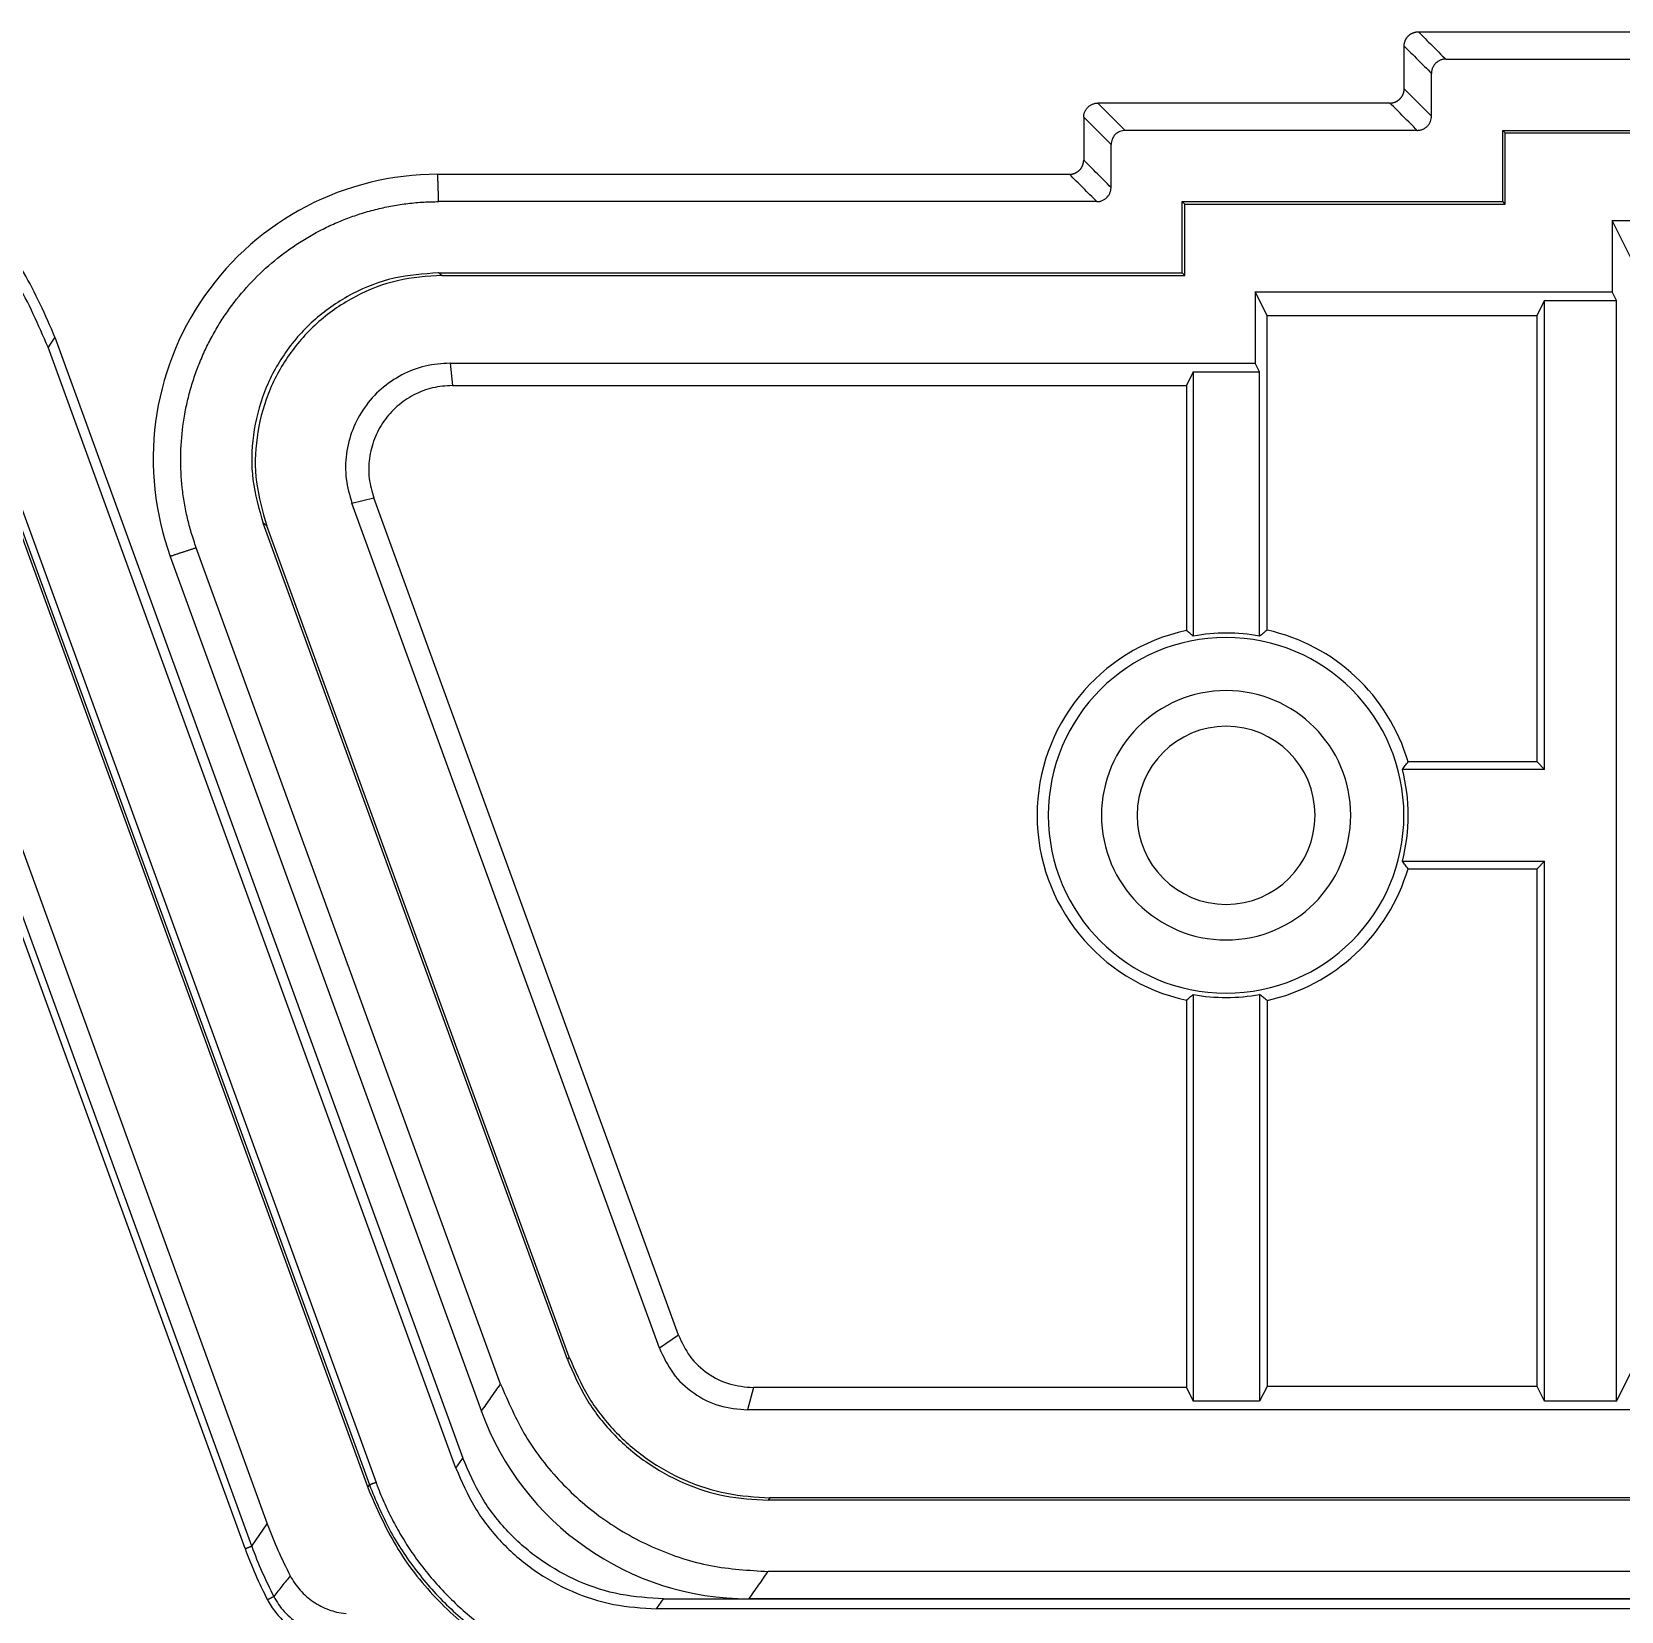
# Model space of a CAD drawing. Header units: inches. Extents: x 125 to 991, y -92 to 487.
# Drawn here: x 712.83 to 735.15, y 116.89 to 139.07 of the extents above; entities that cross this region are included whole.
import ezdxf

# ---------------------------------------------------------------- set-up
doc = ezdxf.new("R2010")
doc.units = ezdxf.units.IN

msp = doc.modelspace()

# ---------------------------------------------------------------- linework, layer by layer
at = {"color": 7, "linetype": 'Continuous'}
for p, q in [((732.3004058643605, 139.0683908087462), (917.4004515465299, 139.0683908087462)), ((732.1004210855613, 138.2681778706144), (732.1004210855613, 138.8684517237243)), ((732.6844020530134, 138.6843793803254), (917.0164401181091, 138.6843793803254)), ((732.484432513982, 137.8841968962028), (732.484432513982, 138.4844098412942)), ((731.900436306762, 138.0682387855923), (727.8004211041286, 138.0682387855923)), ((727.6004210855613, 137.8682692465611), (727.6004210855613, 137.2680258474605)), ((732.2844629749511, 137.6842273571716), (728.1844020530134, 137.6842273571716)), ((733.484432513982, 136.6843793803254), (733.484432513982, 137.6843793803254)), ((733.484432513982, 137.6843793803254), (733.5193426438386, 137.6494692504691)), ((733.484432513982, 137.6843793803254), (916.2164096571405, 137.6843793803254)), ((733.5193426438386, 136.6494692504691), (733.5193426438386, 137.6494692504691)), ((733.5193426438386, 137.6494692504691), (916.1814995272841, 137.6494692504691)), ((727.984432513982, 136.884044873049), (727.984432513982, 137.4842578181402)), ((718.5311191231765, 137.0680867624384), (727.400436306762, 137.0680867624384)), ((727.7844629749509, 136.6840753340177), (718.5426648100615, 136.6840753340177)), ((728.984432513982, 136.6843793803254), (729.0193426438386, 136.6494692504691)), ((728.984432513982, 135.6840753340177), (728.984432513982, 136.6843793803254)), ((728.984432513982, 136.6843793803254), (733.484432513982, 136.6843793803254)), ((729.0193426438386, 135.6491652041612), (729.0193426438386, 136.6494692504691)), ((729.0193426438386, 136.6494692504691), (733.5193426438386, 136.6494692504691)), ((733.5193426438386, 136.6494692504691), (733.484432513982, 136.6843793803254)), ((735.0223508823899, 136.4170351231788), (914.949065399994, 136.4170351231788)), ((735.0223508823899, 136.4170351231788), (735.0223508823899, 135.4168831000249)), ((735.2928837839036, 135.8759281104041), (735.0223508823899, 136.4170351231788)), ((718.5388781182046, 135.6840753340177), (728.984432513982, 135.6840753340177)), ((718.5887349505742, 135.6491652041612), (729.0193426438386, 135.6491652041612)), ((729.0193426438386, 135.6491652041612), (728.984432513982, 135.6840753340177)), ((730.0100599482548, 135.4168831000249), (735.0223508823899, 135.4168831000249)), ((730.0100599482548, 135.4168831000249), (730.0100599482548, 134.4167310768711)), ((730.1758704362792, 135.0852368663888), (730.0100599482548, 135.4168831000249)), ((733.9674344331856, 135.0852368663888), (734.0721568466747, 135.2946976455274)), ((734.0721568466747, 128.7136683952571), (734.0721568466747, 135.2946976455274)), ((734.0721568466747, 135.2946976455274), (735.0834389569252, 135.2946976455274)), ((735.0834389569252, 135.2946976455274), (735.0223508823899, 135.4168831000249)), ((735.0834389569252, 119.8419319488111), (735.0834389569252, 135.2946976455274)), ((730.1758704362792, 130.6681977512729), (730.1758704362792, 135.0852368663888)), ((730.1758704362792, 135.0852368663888), (733.9674344331856, 135.0852368663888)), ((733.9674344331856, 128.8183908087462), (733.9674344331856, 135.0852368663888)), ((718.7842979012314, 118.9023892105668), (713.0565118443467, 134.6393520653253)), ((713.1542891886877, 134.778992584751), (718.8820752455724, 119.0420297299924)), ((711.8178179941381, 134.3700854549213), (717.5456040510228, 118.6331226001627)), ((718.7022873890296, 134.4167310768711), (730.0100599482548, 134.4167310768711)), ((730.0711480227901, 134.2945456223735), (730.0100599482548, 134.4167310768711)), ((729.1384223454702, 134.2945456223735), (729.0424267997719, 134.1025399081631)), ((729.1384223454702, 134.2945456223735), (729.1384223454702, 130.5843333241165)), ((729.1384223454702, 134.2945456223735), (730.0711480227901, 134.2945456223735)), ((730.0711480227901, 130.5827149181364), (730.0711480227901, 134.2945456223735)), ((718.7366760696455, 134.1025399081631), (729.0424267997719, 134.1025399081631)), ((729.0424267997719, 134.1025399081631), (729.0424267997723, 130.6630742230565)), ((710.4083337750665, 133.8569049196541), (716.1361198319512, 118.1199420648956)), ((721.6413412127433, 120.5867929739895), (717.3240617341226, 132.4484208549748)), ((721.9086075932435, 120.7711181501468), (717.6310664783466, 132.5235657741145)), ((720.3511704971952, 120.4260411666324), (716.0772584254582, 132.1685180764646)), ((720.3756148332807, 120.4609512964889), (716.1271152578279, 132.1336079466084)), ((714.7740593664962, 131.7024493597247), (719.1426266542085, 119.6999093813668)), ((719.4115143511476, 120.0839208097876), (715.1388609295641, 131.8229396067439)), ((733.9674344331856, 128.8183908087462), (732.1553453689282, 128.818390808742)), ((733.9674344331856, 128.8183908087462), (734.0721568466747, 128.7136683952571)), ((734.0721568466747, 128.7136683952571), (732.0757041830757, 128.7136683952571)), ((732.0757041830757, 127.4231132222354), (734.0721568466747, 127.4231132222354)), ((732.1553453689285, 127.3183908087505), (733.9674344331856, 127.3183908087462)), ((733.9674344331856, 127.3183908087462), (734.0721568466747, 127.4231132222354)), ((733.9674344331856, 120.0513927279497), (733.9674344331856, 127.3183908087462)), ((734.0721568466747, 119.8419319488111), (734.0721568466747, 127.4231132222354)), ((729.0424267997719, 125.4737073944394), (729.0424267997719, 120.0339376630216)), ((729.1384223454702, 125.5524482933759), (729.1384223454702, 119.8419319488111)), ((730.0711480227901, 125.5540666993558), (730.0711480227901, 119.8419319488111)), ((730.1758704362778, 125.4685838662131), (730.1758704362792, 120.0513927279497)), ((735.0834389569252, 119.8419319488111), (735.2928837839036, 120.2608535070883)), ((729.0424267997719, 120.0339376630216), (722.9614104365405, 120.0339376630216)), ((729.0424267997719, 120.0339376630216), (729.1384223454702, 119.8419319488111)), ((730.1758704362792, 120.0513927279497), (730.0711480227901, 119.8419319488111)), ((733.9674344331856, 120.0513927279497), (730.1758704362792, 120.0513927279497)), ((734.0721568466747, 119.8419319488111), (733.9674344331856, 120.0513927279497)), ((777.0798881840478, 119.7197464943137), (722.8796119144454, 119.7197464943137)), ((730.0711480227901, 119.8419319488111), (729.1384223454702, 119.8419319488111)), ((735.0834389569252, 119.8419319488111), (734.0721568466747, 119.8419319488111)), ((923.3105620935496, 118.4524022371671), (723.1698190003401, 118.4524022371671)), ((923.2876657158308, 118.4873123670234), (723.1942633364256, 118.4873123670234)), ((923.3106622259488, 117.4524022371671), (723.1697123553406, 117.4524022371671)), ((721.7007237487171, 117.0683908005269), (921.1000159142689, 117.0683908005268)), ((923.5635396448138, 117.0683908087462), (722.9008246584017, 117.0683908087462)), ((920.9301663289173, 116.9287502811011), (721.6029464043761, 116.9287502811011))]:
    msp.add_line(p, q, dxfattribs=at)
at = {"color": 124, "linetype": 'Continuous'}
for p, q in [((727.8003906257522, 138.0682387844327), (728.1844020530134, 137.6842273571716)), ((727.6004210855613, 137.8682692465611), (727.984432513982, 137.4842578181402)), ((718.5887349505742, 135.6491652041612), (718.5388781182046, 135.6840753340177)), ((713.1542891886877, 134.778992584751), (713.0565118443467, 134.6393520653253)), ((711.8410614440438, 134.4032805415745), (717.5688475009285, 118.666317686815)), ((711.9350163958936, 134.4374773532031), (717.662802451033, 118.7005144920151)), ((718.7022873890296, 134.4167310768711), (718.7366760696455, 134.1025399081631)), ((715.8233666586295, 117.7732690220609), (710.0955806863733, 133.5102319889501)), ((715.9173216933498, 117.8074659393726), (710.1895356364778, 133.5444287941506)), ((717.3240617341226, 132.4484208549748), (717.6310664783466, 132.5235657741145)), ((716.1271152578279, 132.1336079466084), (716.0772584254582, 132.1685180764646)), ((721.9086075932435, 120.7711181501468), (721.6413412127433, 120.5867929739895)), ((720.3756148332807, 120.4609512964889), (720.3511704971952, 120.4260411666324)), ((722.9614104365405, 120.0339376630216), (722.8796119144454, 119.7197464943137)), ((718.7842979012314, 118.9023892105668), (718.8820752455724, 119.0420297299924)), ((717.5456040510228, 118.6331226001627), (717.5688475009285, 118.666317686815)), ((723.1942633364256, 118.4873123670234), (723.1698190003401, 118.4524022371671)), ((715.9173216933498, 117.8074659393726), (716.1361198319512, 118.1199420648956)), ((721.6029464043761, 116.9287502811011), (721.7007237487171, 117.0683908005269))]:
    msp.add_line(p, q, dxfattribs=at)
at = {"color": 7, "linetype": 'Continuous'}
for centre, radius, start, end in [((718.5311191231765, 133.0699072795156), 3.998179482922808, 90, 200.0000000000006), ((729.6004210855613, 128.0683908087479), 2.654004454303291, 102.1367791326032, 257.8632208673966), ((729.6004210855613, 128.0683908087461), 2.558008908603362, 79.39594965050554, 100.4052185999393), ((729.6004210855722, 128.0683908087361), 2.662731322099866, 16.35964223892663, 77.51920038188582), ((729.6004210855613, 128.0683908087461), 2.496920834068082, 0, 180), ((729.6004210855613, 128.0683908087461), 1.75, 0, 180), ((729.6004210855613, 128.0683908087461), 1.25, 0, 180), ((729.6004210855613, 128.0683908087462), 2.558008908603314, 345.3888451437874, 14.61115485621095), ((729.6004210855613, 128.0683908087461), 2.49692083406808, 180, 0), ((729.6004210855613, 128.0683908087461), 1.75, 180, 0), ((729.6004210855613, 128.0683908087461), 1.25, 180, 0), ((729.6004210855681, 128.0683908087523), 2.662731322102821, 282.4807996181543, 343.6403577611799), ((729.6004210855617, 128.0683908087461), 2.55800890860325, 259.5947814000341, 280.6040503494945), ((722.9008246584017, 121.0677815893719), 3.999390780625687, 200.0000000000006, 270)]:
    msp.add_arc(centre, radius, start, end, dxfattribs=at)
at = {"color": 124, "linetype": 'Continuous'}
for centre, radius, start, end in [((721.5554099841995, 119.8595699982409), 6.09991577396069, 200.0000690592164, 207.3812347741948), ((721.5552377854094, 119.8594713530794), 5.999735334078601, 199.9997466957319, 207.3809231592577)]:
    msp.add_arc(centre, radius, start, end, dxfattribs=at)
at = {"color": 7, "linetype": 'Continuous'}
for points in [[(732.1004210855613, 138.8684517237243), (732.1006199949384, 138.8773660342069), (732.1012301647904, 138.8864189758744), (732.1022711703035, 138.8955851591553), (732.1037602297224, 138.9048365540056), (732.1057129601531, 138.914142724104), (732.1081417196735, 138.9234709969214), (732.1110567131918, 138.9327866353557), (732.1144640579703, 138.942053347722), (732.1183672543052, 138.9512333197888), (732.1227650651927, 138.9602881242263), (732.1276533330929, 138.9691785285424), (732.133022793716, 138.9778658276289), (732.1388611807693, 138.9863113479857), (732.1451511083301, 138.9944781807346), (732.1518723666154, 139.0023303226647), (732.1590000026129, 139.0098347385834), (732.1665066790574, 139.0169601139931), (732.174361058705, 139.0236791346229), (732.1825300835967, 139.02996686999), (732.190977728744, 139.0358031323034), (732.199667063931, 139.0411705567825), (732.2085593959519, 139.0460568970216), (732.2176160008439, 139.0504529074626), (732.2267976292751, 139.0543544474251), (732.2360658383973, 139.0577602954789), (732.2453828006128, 139.0606739651848), (732.2547122124597, 139.0631015857102), (732.2640193272712, 139.0650533713933), (732.2732714645983, 139.066541688381), (732.2824381823152, 139.0675821594122), (732.291491446199, 139.0681920070978), (732.3004058643605, 139.0683908087462)], [(732.6844020530134, 138.6843793803254), (732.664805295123, 138.683417100846), (732.6453976390349, 138.6805395146009), (732.6263721509815, 138.6757762199758), (732.607905232433, 138.6691723829379), (732.5733241367714, 138.6506967529577), (732.5430139200612, 138.625828729182), (732.5287627297985, 138.6099734793688), (732.5181343672298, 138.5955165358794), (732.5072571885767, 138.5771945604617), (732.499656102146, 138.5609467269638), (732.4935403576997, 138.5440789997959), (732.4882745655686, 138.5234252474622), (732.4853953424952, 138.5040121753361), (732.484432513982, 138.4844098412942)], [(731.900436306762, 138.0682387855923), (731.9093507249236, 138.0684375872408), (731.9184039888073, 138.0690474349263), (731.9275707065244, 138.0700879059576), (731.9368228438516, 138.0715762229452), (731.9461299586628, 138.0735280086284), (731.9554593705097, 138.0759556291537), (731.9647763327253, 138.0788692988596), (731.9740445418474, 138.0822751469136), (731.9832261702786, 138.0861766868759), (731.9922827751709, 138.0905726973169), (732.0011751071916, 138.0954590375561), (732.0098644423788, 138.1008264620352), (732.018312087526, 138.1066627243486), (732.0264811124177, 138.1129504597156), (732.0343354920651, 138.1196694803454), (732.0418421685099, 138.1267948557551), (732.0489698045076, 138.1342992716738), (732.0556910627929, 138.1421514136039), (732.0619809903571, 138.1503182463577), (732.0678193774065, 138.1587637667097), (732.0731888380251, 138.1674510657882), (732.0780771059303, 138.1763414701122), (732.0824749168178, 138.1853962745498), (732.0863781131525, 138.1945762466165), (732.0897854579312, 138.2038429589829), (732.0927004514492, 138.2131585974172), (732.0951292109671, 138.2224868702235), (732.0970819414003, 138.2317930403329), (732.098571000819, 138.2410444351833), (732.0996120063323, 138.2502106184641), (732.1002221761844, 138.2592635601316), (732.1004210855613, 138.2681778706144)], [(713.1542891886877, 134.778992584751), (712.7114694369286, 135.6936681904722), (712.0928589659545, 136.4998771820678), (711.3240081872975, 137.1643188966193), (710.436674757678, 137.6595498493671), (709.4675088755196, 137.9651138292261), (708.456541683446, 138.0683908005268)], [(727.6004210917426, 137.8683301514899), (727.6012304827218, 137.8862648350991), (727.6042777961288, 137.9073762358746), (727.608563949728, 137.9247751828823), (727.6156525806937, 137.9448397941806), (727.6248590339537, 137.9640837362728), (727.6341599900318, 137.979441975649), (727.6469138543198, 137.9964756298006), (727.659004295946, 138.0096964548717), (727.6748764831927, 138.0239528983022), (727.6893490271859, 138.0345831957706), (727.7046800365695, 138.0438520569655), (727.7238766669543, 138.0530246665674), (727.7407603922047, 138.059142267931), (727.7614386326663, 138.0644080665123), (727.7791492524209, 138.0671066581488), (727.8003906257522, 138.0682387844327)], [(727.8004211041286, 138.0682387855923), (727.8004058655201, 138.0682387853024), (727.8003906257522, 138.0682387844327)], [(713.0565118443467, 134.6393520653253), (712.6136920925876, 135.5540276710465), (711.9950816216135, 136.3602366626421), (711.2262308429556, 137.0246783771936), (710.338897413337, 137.5199093299414), (709.3697315311776, 137.8254733098004), (708.3587643391049, 137.9287502811011)], [(727.6004210917426, 137.8683301514899), (727.6004210871067, 137.8682996982541), (727.6004210855613, 137.8682692465611)], [(732.2844629749511, 137.6842273571716), (732.3040653091462, 137.6851901856995), (732.323478381119, 137.6880694087578), (732.3425189877439, 137.6928384358571), (732.3609998606205, 137.6994509453353), (732.3955769731419, 137.7179340908682), (732.4258818628387, 137.7428087632505), (732.4390563697984, 137.7573476944058), (732.4507425544416, 137.7731080034933), (732.4616237802161, 137.7914426209904), (732.4692255165946, 137.8077000756223), (732.4805939314574, 137.8451989366365), (732.484432513982, 137.8841968962028)], [(728.1844020530134, 137.6842273571716), (728.1078726524199, 137.6690062117202), (728.042998541757, 137.6256613293967), (727.9996536594335, 137.5607872187338), (727.984432513982, 137.4842578181402)], [(727.400436306762, 137.0680867624384), (727.4093507249313, 137.0682855640873), (727.4184039888073, 137.0688954117724), (727.4275707065244, 137.0699358828037), (727.4368228438516, 137.0714241997915), (727.4461299586628, 137.0733759854746), (727.4554593705097, 137.075803606), (727.4647763327366, 137.0787172757095), (727.4740445418477, 137.0821231237596), (727.4832261702891, 137.0860246637267), (727.4922827751709, 137.0904206741631), (727.5011751071836, 137.0953070143975), (727.5098644423788, 137.1006744388812), (727.518312087526, 137.1065107011946), (727.5264811124177, 137.1127984365618), (727.5343354920651, 137.1195174571916), (727.5418421685099, 137.1266428326012), (727.5489698045076, 137.13414724852), (727.5556910627929, 137.1419993904501), (727.5619809903571, 137.1501662232038), (727.5678193774065, 137.1586117435558), (727.5731888380251, 137.1672990426343), (727.5780771059303, 137.1761894469583), (727.5824749168223, 137.1852442514061), (727.5863781131525, 137.1944242234626), (727.5897854579348, 137.2036909358403), (727.5927004514492, 137.2130065742634), (727.5951292109698, 137.2223348470807), (727.5970819414003, 137.231641017179), (727.5985710008176, 137.2408924120196), (727.5996120063323, 137.2500585953101), (727.6002221761844, 137.2591115369777), (727.6004210855613, 137.2680258474605)], [(727.7844629749509, 136.6840753340177), (727.8057450845936, 136.6852107406086), (727.823478381119, 136.6879173856041), (727.8409004819823, 136.692202919177), (727.8609998606205, 136.6992989221815), (727.8955769731342, 136.7177820677093), (727.9258818628387, 136.7426567400966), (727.9379811069878, 136.7558963957164), (727.9507425544416, 136.7729559803394), (727.9608341528951, 136.7897976240704), (727.9692255165946, 136.8075480524685), (727.975333649289, 136.8244044481546), (727.9805926482577, 136.8450404590703), (727.9832978112738, 136.8627693423883), (727.984432513982, 136.884044873049)], [(715.1388609295641, 131.8229396067439), (715.0676530232522, 132.0395820318076), (715.0152884189142, 132.2382775252848), (714.9722505380678, 132.451382807775), (714.9420789665633, 132.6666929431851), (714.9207120704323, 133.0997702876958), (714.9512566108065, 133.5323194225385), (714.9882740770702, 133.7587294719411), (715.0338138011043, 133.9602444847588), (715.0939762840312, 134.1688807914408), (715.1665307803437, 134.3735411105077), (715.2557869154514, 134.5834002076933), (715.3473753855797, 134.7673458700079), (715.4617347029689, 134.9661595263232), (715.5752987444494, 135.1386837147621), (715.8449253331482, 135.4786149392604), (716.153247112351, 135.7838748906177), (716.4971193067349, 136.0509597587407), (716.8705370655662, 136.2748536984148), (717.0655432482431, 136.3690712241161), (717.2658270713168, 136.4514636973177), (717.4606487176518, 136.5186136397008), (717.6810083705118, 136.5800459107273), (717.8942036364947, 136.6255278152177), (718.1097437058836, 136.658097411769), (718.3371044838314, 136.6782346107453), (718.5426648100615, 136.6840753340177)], [(718.5388781182046, 135.6840753340177), (717.9161188376684, 135.6090135771837), (717.3291025582084, 135.3881301810025), (716.8114600155791, 135.0340780648841), (716.3928460580853, 134.5671421984432), (716.0972442757507, 134.0140722796642), (715.941588291482, 133.4065544466511), (715.9347971860718, 132.7793930097412), (716.0772584254582, 132.1685180764646)], [(718.5887349505742, 135.6491652041612), (717.965975670038, 135.5741034473273), (717.3789593905781, 135.3532200511461), (716.8613168479487, 134.9991679350277), (716.4427028904549, 134.5322320685867), (716.1471011081203, 133.9791621498077), (715.9914451238517, 133.3716443167946), (715.9846540184415, 132.7444828798847), (716.1271152578279, 132.1336079466084)], [(718.7022873890296, 134.4167310768711), (718.3536786016741, 134.3746989575519), (718.025050681646, 134.2510125886139), (717.7352394862116, 134.0527603045275), (717.5008552441996, 133.7913058139205), (717.3353325207513, 133.4816339689227), (717.2481575789409, 133.141494252534), (717.2443277790669, 132.7903817914678), (717.3240617341226, 132.4484208549748)], [(718.7366760696455, 134.1025399081631), (718.4570228666021, 134.0688218344235), (718.1933982714149, 133.9696009010997), (717.9609123673849, 133.8105633545248), (717.772889843573, 133.6008251367853), (717.6401078786091, 133.3524070633254), (717.5701763318823, 133.0795477303982), (717.5671040748405, 132.7978860858067), (717.6310664783466, 132.5235657741145)], [(729.1384223454702, 130.5843333241165), (729.1145307877796, 130.6041590624259), (729.0904245918368, 130.6240070358057), (729.0665285142768, 130.6435310268935), (729.0424267997723, 130.6630742230565)], [(730.1758704362792, 130.6681977512729), (730.1495822407305, 130.6470056278177), (730.1235092122565, 130.6258135075988), (730.0972274350913, 130.6042724899967), (730.0711480227901, 130.5827149181364)], [(732.0757041830757, 128.7136683952571), (732.0957800858425, 128.7397541623199), (732.1158399755941, 128.7660295860788), (732.1355926709643, 128.7921082030672), (732.1553453689282, 128.818390808742)], [(732.1553453689285, 127.3183908087505), (732.1355926709666, 127.3446734144224), (732.1158399755941, 127.3707520314136), (732.0957527940575, 127.3970630599792), (732.0757041830757, 127.4231132222354)], [(729.0424267997719, 125.4737073944394), (729.0664982217443, 125.4932259344072), (729.0904245918368, 125.5127745816865), (729.1145081145555, 125.5326038139482), (729.1384223454702, 125.5524482933759)], [(730.1758704362778, 125.4685838662131), (730.1496047004562, 125.489757809516), (730.1235092072363, 125.5109681139906), (730.0972106100137, 125.5325229762399), (730.0711480227901, 125.5540666993558)], [(721.9086075932435, 120.7711181501468), (722.0725623575336, 120.4722686406494), (722.3187922980624, 120.2365532340937), (722.6245079257587, 120.0857921930967), (722.9614104365405, 120.0339376630216)], [(721.6413412127433, 120.5867929739895), (721.8341791997582, 120.2352964006427), (722.1237864355096, 119.958056000186), (722.4833587022822, 119.7807360193243), (722.8796119144454, 119.7197464943137)], [(720.3511704971952, 120.4260411666324), (720.6168623482506, 119.8772358031998), (720.9880286308348, 119.3935104082424), (721.4493390980297, 118.9948453795116), (721.9817391558008, 118.6977068078629), (722.5632386850962, 118.5143684199475), (723.1698190003401, 118.4524022371671)], [(720.3756148332807, 120.4609512964889), (720.6413066843361, 119.9121459330563), (721.0124729669203, 119.4284205380988), (721.4737834341149, 119.0297555093679), (722.0061834918865, 118.7326169377193), (722.5876830211816, 118.5492785498039), (723.1942633364256, 118.4873123670234)], [(719.4115143511476, 120.0839208097876), (719.7657701525545, 119.3521803252108), (720.2606585293336, 118.7072131319342), (720.8757391522599, 118.1756597602931), (721.585605895955, 117.7794749980948), (722.3609386016822, 117.5350238142077), (723.1697123553406, 117.4524022371671)], [(721.7007237487171, 117.0683908005269), (721.0941434334738, 117.1303569833073), (720.512643904178, 117.3136953712227), (719.9802438464069, 117.6108339428714), (719.5189333792125, 118.0094989716022), (719.1477670966281, 118.4932243665596), (718.8820752455724, 119.0420297299924)], [(718.7842979012314, 118.9023892105668), (719.0499897522861, 118.3535838471339), (719.4211560348706, 117.8698584521765), (719.8824665020659, 117.4711934234456), (720.414866559837, 117.174054851797), (720.9963660891319, 116.9907164638816), (721.6029464043761, 116.9287502811011)], [(717.5456040510228, 118.6331226001627), (717.9441418276058, 117.8099145550136), (718.5008912514825, 117.0843264625776), (719.1928569522745, 116.4863289194813), (719.9914570389312, 116.0406210620082), (720.8637063328745, 115.7656134801351), (721.7735768057403, 115.6726642059645)], [(716.1361198319512, 118.1199420648956), (716.284773602749, 117.7502111468968), (716.4576403928652, 117.3911683468763)], [(716.4576403928652, 117.3911683468763), (716.5214792396293, 117.2855533974353), (716.5978416996925, 117.1886090051088), (716.6853565470676, 117.1019939074145), (716.7828551477571, 117.0267931563229), (716.8892430264043, 116.9639509527874), (717.0025731398957, 116.9147095184843), (717.1073656023821, 116.8830613617648), (717.2414020325652, 116.8599854260265)]]:
    msp.add_spline(points, degree=3, dxfattribs=at)
at = {"color": 124, "linetype": 'Continuous'}
for points in [[(732.3004058643605, 139.0683908087462), (732.300644973343, 139.0681440798799), (732.3008840840912, 139.0678973492477), (732.3966402114472, 138.9721412218918), (732.4923963388032, 138.8763850945359), (732.5883991959083, 138.7803822374306), (732.6844020530134, 138.6843793803254)], [(732.1004210855613, 138.8684517237243), (732.1006678161937, 138.8681897660873), (732.1009145450598, 138.8679278102164), (732.1966706724158, 138.7721716828605), (732.2924267997719, 138.6764155555045), (732.3884296568772, 138.5804126983994), (732.484432513982, 138.4844098412942)], [(732.484432513982, 137.8841968962028), (732.388429656877, 137.980199753308), (732.2924267997719, 138.0762026104132), (732.1966706724158, 138.1719587377692), (732.1009145450598, 138.2677148651251), (732.1006678144545, 138.2679463687259), (732.1004210855613, 138.2681778706144)], [(732.2844629749511, 137.6842273571716), (732.1884601178458, 137.7802302142767), (732.0924572607405, 137.8762330713819), (731.9967011333847, 137.9719891987379), (731.9009450060287, 138.0677453260938), (731.9006906572517, 138.0679920549869), (731.900436306762, 138.0682387855923)], [(718.5426648100615, 136.6840753340177), (718.5422369983662, 136.6963829058807), (718.5418094047343, 136.7086904777489), (718.5410730050544, 136.7299101287375), (718.5403375526998, 136.7511297799373), (718.5396030482837, 136.7723494913994), (718.5388694953535, 136.7935690813765), (718.5381368862959, 136.8147887318193), (718.537405224502, 136.8360083820672), (718.5366745121378, 136.8572279712889), (718.5359447428764, 136.878447682009), (718.5352149755158, 136.8996673319849), (718.5344842608665, 136.9208869819508), (718.5337525967157, 136.9421066929802), (718.5330199895116, 136.9633262826421), (718.5322864329275, 136.98454593333), (718.5315519290848, 137.0057655840815), (718.5308164800258, 137.0269851744976), (718.5300800794312, 137.0482048862694), (718.529933332462, 137.0524299582887), (718.5297865383241, 137.0566550302973), (718.5304528497504, 137.0623708963763), (718.5311191231765, 137.0680867624384)], [(727.7844629749509, 136.6840753340177), (727.6884601178458, 136.7800781911229), (727.5924572607405, 136.8760810482281), (727.4967011333847, 136.971837175584), (727.4009450060287, 137.06759330294), (727.4006906572517, 137.067840031833), (727.400436306762, 137.0680867624384)], [(727.984432513982, 136.884044873049), (727.888429656877, 136.9800477301541), (727.7924267997719, 137.0760505872593), (727.6966706724158, 137.1718067146153), (727.6009145450598, 137.2675628419713), (727.6006678144545, 137.267794345572), (727.6004210855613, 137.2680258474605)], [(715.1388609295641, 131.8229396067439), (715.1271492748845, 131.8191321807435), (715.1154376947875, 131.8153245498308), (715.0952458816223, 131.8087589910411), (715.075054392646, 131.8021925421092), (715.0548632866651, 131.7956252193424), (715.0346723890684, 131.7890569688039), (715.0144818732651, 131.7824878483159), (714.9942916812515, 131.7759178376127), (714.9741017559027, 131.7693469180646), (714.9539122701299, 131.7627751459706), (714.9337227264946, 131.756203355248), (714.913532858877, 131.7496324546891), (714.8933427244253, 131.7430624635309), (714.8731521505388, 131.7364933249304), (714.8529613102619, 131.7299250943961), (714.8327701460817, 131.7233577540399), (714.8125785997618, 131.7167912849389), (714.7923868449291, 131.7102257436016), (714.7883663855573, 131.7089185809231), (714.7843459100432, 131.7076114625663), (714.779202644776, 131.7050303932933), (714.7740593664962, 131.7024493597247)], [(719.1426266542085, 119.6999093813668), (719.2098485784431, 119.795912238472), (719.277070502678, 119.8919150955774), (719.3442924269123, 119.9879179526825), (719.4115143511476, 120.0839208097876)], [(717.662802451033, 118.7005144920151), (717.651596285664, 118.6964357849035), (717.640087605004, 118.6922469687851), (717.6285478565635, 118.6880468436286), (717.6200593533088, 118.6849572807212), (717.611871033396, 118.6819769755586), (717.6041187914618, 118.6791553897621), (717.5969385221435, 118.6765419849527), (717.5916810314486, 118.6746284144279), (717.5869211308466, 118.6728959518965), (717.5826871434722, 118.6713549061462), (717.579007392462, 118.6700155859648), (717.5759102009517, 118.6688883001402), (717.5733885028587, 118.6679704768347), (717.5714456680992, 118.6672633426052), (717.570057412385, 118.6667580586959), (717.5691994514248, 118.6664457863511), (717.5688475009285, 118.666317686815)], [(717.5688475009285, 118.666317686815), (717.8522866880278, 118.0408001802144), (718.2276341764211, 117.4656744704624), (718.6851901322955, 116.9552843440437), (719.2153775003565, 116.5200399894475), (719.8061941620801, 116.1701479999329), (720.4435397716609, 115.914185926018), (721.1121906361825, 115.7582489761352), (721.7968202556524, 115.7058592926168)], [(717.662802451033, 118.7005144920151), (717.6651779915621, 118.6940036954107), (717.667563789156, 118.6874966463439), (717.6801465364272, 118.6536904131498), (717.6930090994776, 118.6199804708036), (717.7989819550951, 118.3690342130965), (717.9201581425853, 118.1253563391153), (718.0561682163718, 117.8896366664128), (718.2066427308766, 117.662565012542), (718.389992410401, 117.4216855100256), (718.5891078567686, 117.1943756426095), (718.8032291486345, 116.9813917377073), (719.0315963646538, 116.7834901227326), (719.2734495834823, 116.6014271250986), (719.5011924671019, 116.452244750147), (719.7374979725794, 116.3175579534171), (719.9816755090899, 116.197732350904), (720.2330344858076, 116.0931335586027), (720.4903825051172, 116.0042835647321), (720.7524812981694, 115.9315840310873), (721.0185717890629, 115.875219961664), (721.2878949018998, 115.8353763604581), (721.5351283733219, 115.8136331915534), (721.7829595437126, 115.8058659226552), (721.7898898985379, 115.8058495452019), (721.7968202705254, 115.8058440621325)], [(715.8233666586295, 117.7732690220609), (715.83457282727, 117.7773477352742), (715.8460815150968, 117.7815365590866), (715.8576212730161, 117.7857366938706), (715.8661097839688, 117.7888262653576), (715.8742981117596, 117.7918065800015), (715.8820503615527, 117.7946281758387), (715.8892306385098, 117.7972415909048), (715.8944881350183, 117.7991551695573), (715.8992480410582, 117.8008876399173), (715.9034820334175, 117.8024286930305), (715.9071617888842, 117.8037680199424), (715.9102589842453, 117.8048953116985), (715.9127806855497, 117.8058131400273), (715.9147235228295, 117.8065202782512), (715.9161117803662, 117.8070255650781), (715.9169697424452, 117.8073378392159), (715.9173216933498, 117.8074659393726)], [(722.9008246584017, 117.0683908087462), (722.9680465826357, 117.1643936658514), (723.035268506871, 117.2603965229566), (723.1024904311062, 117.3563993800618), (723.1697123553406, 117.4524022371671)], [(716.4576403928652, 117.3911683468763), (716.3992944039348, 117.3189116816923), (716.3412804303682, 117.2460352192292), (716.2843027402535, 117.1734205047338), (716.2276614336135, 117.1001681267596)], [(716.2276614336135, 117.1001681267596), (716.2273203040716, 117.0999914128556), (716.2265017271941, 117.0995671062892), (716.2251829146592, 117.0988834135293), (716.2233410781421, 117.0979285410444), (716.2209534293208, 117.0966906953033), (716.2180232358762, 117.0951715981382), (716.214543936044, 117.0933678814843), (716.2105422692496, 117.0912934377899), (716.2060449749181, 117.0889621595039), (716.2010787924767, 117.0863879390748), (716.194297743554, 117.0828731814511), (716.1869777036002, 117.07907930177), (716.1792466825921, 117.0750726916456), (716.1712326905101, 117.070919742692), (716.1603381645675, 117.0652746113242), (716.1494725948144, 117.0596451378903), (716.138891809049, 117.0541639121852)], [(716.138891809049, 117.0541639121852), (716.1422909214309, 117.0476554622324), (716.145734218104, 117.0411668571821), (716.1473786184308, 117.0381049608676), (716.149032691181, 117.0350482660825), (716.2057913483825, 116.9418882041779), (716.2712450237862, 116.8551149817209), (716.3448511201452, 116.7753171801707), (716.4260670402084, 116.7030833809865), (716.514350186729, 116.6390021656275), (716.5925064635824, 116.5924823268365), (716.6739571739329, 116.5527037845454), (716.7582641600804, 116.5198166407658), (716.8449892643287, 116.4939709975094), (716.9336943289766, 116.475316956788), (717.023941196325, 116.4640046206133), (717.0277292264884, 116.4636947559771), (717.0315182883862, 116.4633979820205), (717.0388431531849, 116.4628620095074), (717.0461666010763, 116.4623744908024)], [(716.2276614336135, 117.1001681267596), (716.2943263426998, 116.989580270375), (716.3740635909264, 116.8891971002265), (716.4775377796498, 116.7901255858294), (716.5692427563165, 116.7225637994521), (716.6814535579608, 116.6592834949964), (716.800408863068, 116.611110336793), (716.9244757719691, 116.5785858613781), (717.0525052012583, 116.562158068448)]]:
    msp.add_spline(points, degree=3, dxfattribs=at)

doc.saveas('drawing.dxf')
